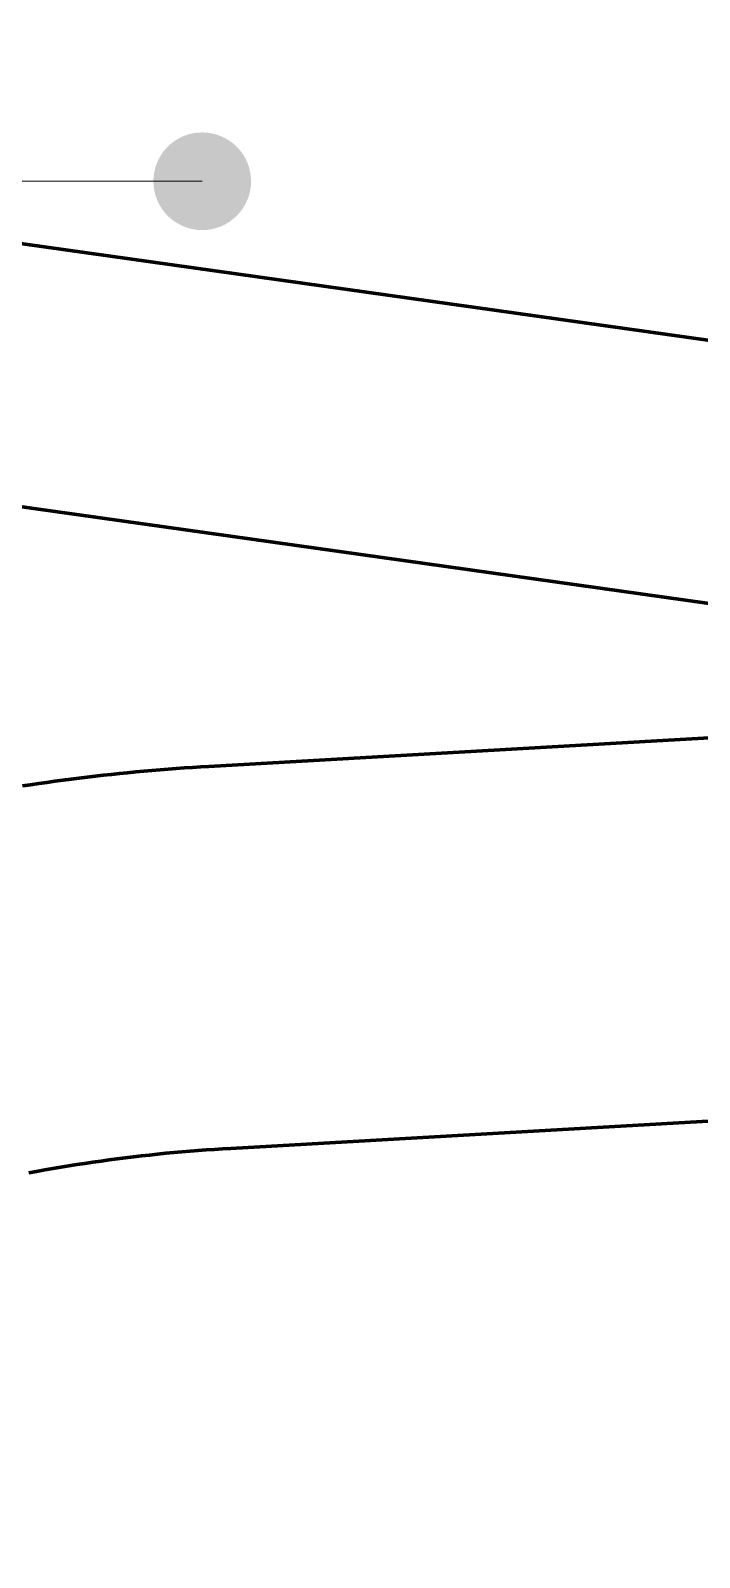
# Model space of a CAD drawing. Header units: millimetres. Extents: x 0 to 2382, y 0 to 420.
# Drawn here: x 983.3 to 991.52, y 346.62 to 365.38 of the extents above; entities that cross this region are included whole.
import ezdxf

# ---------------------------------------------------------------- set-up
doc = ezdxf.new("R2010")
doc.units = ezdxf.units.MM
doc.linetypes.add('IRAM-E-TRAZOS', pattern=[5, 4, -1])
for name, color, linetype, lineweight in [('01-VISIBLE', 7, 'CONTINUOUS', 70), ('02-OCULTA', 4, 'IRAM-E-TRAZOS', 35), ('08-FINA', 5, 'CONTINUOUS', 18)]:
    doc.layers.add(name, color=color, linetype=linetype, lineweight=lineweight)

msp = doc.modelspace()

# ---------------------------------------------------------------- hatches: boundary and pattern name
at = {"layer": '08-FINA'}
h = msp.add_hatch(color=7, dxfattribs=at)
h.dxf.hatch_style = 1
edge = h.paths.add_edge_path()
edge.add_arc((985.411, 363.525), 0.6, 0, 360)

# ---------------------------------------------------------------- linework, layer by layer
at = {"layer": '01-VISIBLE'}
for points in [[(998.262, 360.638), (977.903, 363.5)], [(996.967, 357.589), (977.457, 360.331)], [(995.146, 356.887), (985.493, 356.336)], [(985.493, 356.336), (985.393, 356.33), (985.293, 356.324), (985.193, 356.317), (985.093, 356.31), (984.994, 356.302), (984.894, 356.294), (984.794, 356.286), (984.694, 356.277), (984.595, 356.268), (984.495, 356.258), (984.395, 356.248), (984.296, 356.238), (984.196, 356.227), (984.097, 356.216), (983.998, 356.204), (983.898, 356.192), (983.799, 356.179), (983.7, 356.167), (983.6, 356.153), (983.501, 356.14), (983.402, 356.125), (983.303, 356.111), (983.204, 356.096)], [(995.414, 352.194), (985.761, 351.643)], [(985.761, 351.643), (985.661, 351.638), (985.561, 351.631), (985.461, 351.624), (985.361, 351.617), (985.262, 351.609), (985.162, 351.6), (985.062, 351.591), (984.963, 351.582), (984.863, 351.572), (984.764, 351.561), (984.664, 351.55), (984.565, 351.538), (984.465, 351.526), (984.366, 351.514), (984.267, 351.501), (984.168, 351.487), (984.069, 351.473), (983.97, 351.458), (983.871, 351.443), (983.772, 351.428), (983.673, 351.411), (983.575, 351.395), (983.476, 351.378), (983.377, 351.36), (983.279, 351.342)]]:
    msp.add_lwpolyline(points, dxfattribs=at)
at = {"layer": '02-OCULTA'}
for points in [[(1002.55, 360.036), (977.903, 363.5)], [(1002.105, 356.867), (977.457, 360.331)]]:
    msp.add_lwpolyline(points, dxfattribs=at)
at = {"layer": '08-FINA'}
msp.add_line((950.833, 363.525), (985.411, 363.525), dxfattribs=at)
msp.add_circle((990.667, 354.167), 36.833, dxfattribs=at)

doc.saveas('drawing.dxf')
